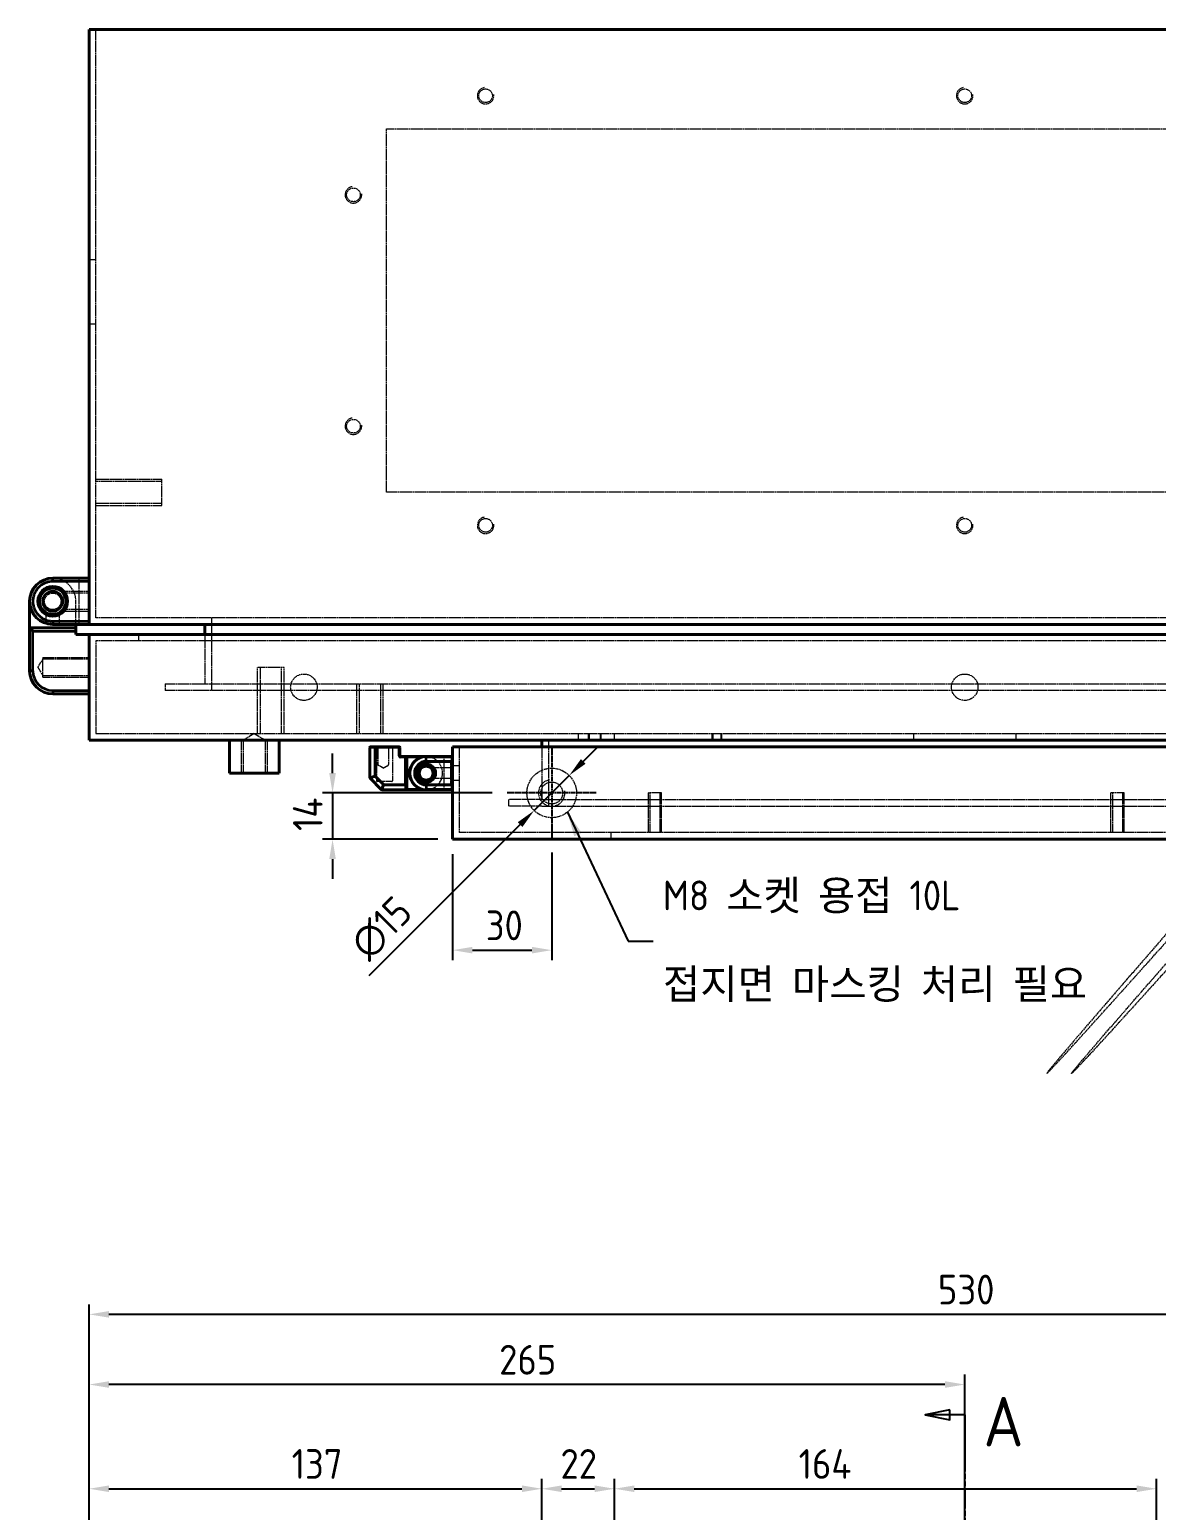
# Model space of a CAD drawing. Header units: millimetres. Extents: x 0 to 3567, y 0 to 2523.
# Drawn here: x 658.9 to 999.9, y 968.3 to 1416.4 of the extents above; entities that cross this region are included whole.
import ezdxf

# ---------------------------------------------------------------- set-up
doc = ezdxf.new("R2010")
doc.units = ezdxf.units.MM
doc.header["$LTSCALE"] = 3
for name, pattern in [('CHAIN', [0.7087, 0.4724, -0.0591, 0.1181, -0.0591]), ('DASHED', [0.2067, 0.1654, -0.0413]), ('DOUBLE_DASH_CHAIN', [1.2403, 0.6614, -0.0827, 0.1654, -0.0827, 0.1654, -0.0827])]:
    doc.linetypes.add(name, pattern=pattern)
for name, color, linetype, lineweight, true_color in [('가려진 것(ISO)', 2, 'DASHED', 18, 0xffff00), ('가시적인 것(ISO)', 3, 'Continuous', 40, 0x00ff00), ('가시적인 좁은 것(ISO)', 3, 'Continuous', 35, 0x00ff00), ('기호(ISO)', 5, 'Continuous', 25, 0x0000ff), ('중심 표식(ISO)', 1, 'Continuous', 25, 0xff0000), ('치수(ISO)', 2, 'Continuous', 25, 0xffff00)]:
    doc.layers.add(name, color=color, linetype=linetype, lineweight=lineweight, true_color=true_color)
doc.layers.add('단면선(ISO)', color=7, linetype='CHAIN', lineweight=25)
doc.styles.add('부품번호텍스트_PSTEK_POSCO', font='isocp.shx')
doc.styles.add('치수 텍스트_PSTEK_POSCO', font='isocp.shx')
doc.dimstyles.new('치수_PSTEK_POSCO', dxfattribs={"dimscale": 3, "dimtxt": 3, "dimasz": 2, "dimexe": 1, "dimexo": 1.5, "dimgap": 1, "dimtad": 1, "dimrnd": 1e-08, "dimdsep": 46, "dimtxsty": '치수 텍스트_PSTEK_POSCO', "dimcen": 0.09, "dimdle": 10, "dimclrd": 7, "dimclre": 7, "dimclrt": 2, "dimadec": 1, "dimazin": 2, "dimtfac": 1, "dimtmove": 0, "dimatfit": 3, "dimfxl": 1, "dimtolj": 1, "dimlwd": -1, "dimlwe": -1, "dimarcsym": 0})
doc.dimstyles.new('치수_PSTEK_POSCO$7', dxfattribs={"dimscale": 3, "dimtxt": 3, "dimasz": 2.5, "dimexe": 1, "dimexo": 1.5, "dimgap": 1, "dimtad": 1, "dimrnd": 1e-08, "dimdsep": 46, "dimtxsty": '치수 텍스트_PSTEK_POSCO', "dimcen": 0.09, "dimdle": 10, "dimclrd": 7, "dimclre": 7, "dimclrt": 2, "dimadec": 1, "dimazin": 2, "dimtfac": 1, "dimtmove": 0, "dimatfit": 3, "dimfxl": 1, "dimtolj": 1, "dimlwd": -1, "dimlwe": -1, "dimarcsym": 0})

# ---------------------------------------------------------------- blocks, each defined once
blk = doc.blocks.new('2dTransSection0')
at = {"layer": '단면선(ISO)', "linetype": 'Continuous'}
for p, q in [((312.48, 332.9), (309.98, 332.4)), ((312.48, 332.4), (309.98, 332.4)), ((309.98, 332.4), (312.48, 331.9)), ((312.48, 331.9), (312.48, 332.9)), ((313.98, 332.4), (312.48, 332.4)), ((313.98, 332.4), (313.98, 328.59))]:
    blk.add_line(p, q, dxfattribs=at)
at = {"layer": '단면선(ISO)', "linetype": 'DOUBLE_DASH_CHAIN'}
blk.add_line((313.98, 332.4), (313.98, 91.37), dxfattribs=at)
at = {"layer": '단면선(ISO)', "linetype": 'Continuous', "flags": 128}
blk.add_lwpolyline([(312.48, 332.9), (309.98, 332.4), (312.48, 331.9), (312.48, 332.9)], dxfattribs=at)
at = {"layer": '단면선(ISO)'}
blk.add_solid([(312.48, 332.9), (309.98, 332.4), (312.48, 331.9), (312.48, 332.9)], dxfattribs=at)
at = {"layer": '단면선(ISO)', "insert": (315.87, 329.22), "char_height": 5, "attachment_point": 7, "style": '부품번호텍스트_PSTEK_POSCO'}
blk.add_mtext('A', dxfattribs=at)
blk = doc.blocks.new('*D26')
at = {"layer": 'Defpoints', "color": 0, "transparency": 16777216}
for p in [(676.94, 1027.64), (676.94, 958.98), (1206.94, 958.98)]:
    blk.add_point(p, dxfattribs=at)
at = {"layer": '치수(ISO)', "color": 7, "transparency": 16777216}
for p, q in [((676.94, 963.48), (676.94, 1030.64)), ((1206.94, 963.48), (1206.94, 1030.64)), ((1200.94, 1027.64), (682.94, 1027.64))]:
    blk.add_line(p, q, dxfattribs=at)
for points in [[(682.94, 1028.64), (682.94, 1026.64), (676.94, 1027.64)], [(1200.94, 1028.64), (1200.94, 1026.64), (1206.94, 1027.64)]]:
    blk.add_solid(points, dxfattribs=at)
at = {"layer": '치수(ISO)', "color": 2, "transparency": 16777216, "insert": (933.83, 1035.14), "char_height": 9, "attachment_point": 4, "style": '치수 텍스트_PSTEK_POSCO'}
blk.add_mtext('\\A1;530', dxfattribs=at)
blk = doc.blocks.new('*D92')
at = {"layer": 'Defpoints', "color": 0, "transparency": 16777216}
for p in [(813.94, 974.87), (676.94, 958.98), (813.94, 814.08)]:
    blk.add_point(p, dxfattribs=at)
at = {"layer": '치수(ISO)', "color": 7, "transparency": 16777216}
for p, q in [((676.94, 963.48), (676.94, 977.87)), ((813.94, 818.58), (813.94, 977.87)), ((682.94, 974.87), (807.94, 974.87))]:
    blk.add_line(p, q, dxfattribs=at)
for points in [[(682.94, 975.87), (682.94, 973.87), (676.94, 974.87)], [(807.94, 975.87), (807.94, 973.87), (813.94, 974.87)]]:
    blk.add_solid(points, dxfattribs=at)
at = {"layer": '치수(ISO)', "color": 2, "transparency": 16777216, "insert": (738.24, 982.37), "char_height": 9, "attachment_point": 4, "style": '치수 텍스트_PSTEK_POSCO'}
blk.add_mtext('\\A1;137', dxfattribs=at)
blk = doc.blocks.new('*D93')
at = {"layer": 'Defpoints', "color": 0, "transparency": 16777216}
for p in [(835.94, 974.87), (813.94, 814.08), (835.94, 799.58)]:
    blk.add_point(p, dxfattribs=at)
at = {"layer": '치수(ISO)', "color": 7, "transparency": 16777216}
for p, q in [((813.94, 818.58), (813.94, 977.87)), ((835.94, 804.08), (835.94, 977.87)), ((819.94, 974.87), (829.94, 974.87))]:
    blk.add_line(p, q, dxfattribs=at)
for points in [[(819.94, 975.87), (819.94, 973.87), (813.94, 974.87)], [(829.94, 975.87), (829.94, 973.87), (835.94, 974.87)]]:
    blk.add_solid(points, dxfattribs=at)
at = {"layer": '치수(ISO)', "color": 2, "transparency": 16777216, "insert": (819.6, 982.37), "char_height": 9, "attachment_point": 4, "style": '치수 텍스트_PSTEK_POSCO'}
blk.add_mtext('\\A1;22', dxfattribs=at)
blk = doc.blocks.new('*D94')
at = {"layer": 'Defpoints', "color": 0, "transparency": 16777216}
for p in [(999.94, 974.87), (835.94, 799.58), (999.94, 799.58)]:
    blk.add_point(p, dxfattribs=at)
at = {"layer": '치수(ISO)', "color": 7, "transparency": 16777216}
for p, q in [((835.94, 804.08), (835.94, 977.87)), ((999.94, 804.08), (999.94, 977.87)), ((841.94, 974.87), (993.94, 974.87))]:
    blk.add_line(p, q, dxfattribs=at)
for points in [[(841.94, 975.87), (841.94, 973.87), (835.94, 974.87)], [(993.94, 975.87), (993.94, 973.87), (999.94, 974.87)]]:
    blk.add_solid(points, dxfattribs=at)
at = {"layer": '치수(ISO)', "color": 2, "transparency": 16777216, "insert": (891.67, 982.37), "char_height": 9, "attachment_point": 4, "style": '치수 텍스트_PSTEK_POSCO'}
blk.add_mtext('\\A1;164', dxfattribs=at)
blk = doc.blocks.new('*D126')
at = {"layer": 'Defpoints', "color": 0, "transparency": 16777216}
for p in [(786.94, 1171.41), (816.94, 1171.91), (816.94, 1137.85)]:
    blk.add_point(p, dxfattribs=at)
at = {"layer": '치수(ISO)', "color": 7, "transparency": 16777216}
for p, q in [((786.94, 1166.91), (786.94, 1134.85)), ((816.94, 1167.41), (816.94, 1134.85)), ((792.94, 1137.85), (810.94, 1137.85))]:
    blk.add_line(p, q, dxfattribs=at)
for points in [[(792.94, 1138.85), (792.94, 1136.85), (786.94, 1137.85)], [(810.94, 1138.85), (810.94, 1136.85), (816.94, 1137.85)]]:
    blk.add_solid(points, dxfattribs=at)
at = {"layer": '치수(ISO)', "color": 2, "transparency": 16777216, "insert": (796.98, 1145.35), "char_height": 9, "attachment_point": 4, "style": '치수 텍스트_PSTEK_POSCO'}
blk.add_mtext('\\A1;30', dxfattribs=at)
blk = doc.blocks.new('*D127')
at = {"layer": 'Defpoints', "color": 0, "transparency": 16777216}
for p in [(803.44, 1185.41), (750.62, 1171.41), (786.94, 1171.41)]:
    blk.add_point(p, dxfattribs=at)
at = {"layer": '치수(ISO)', "color": 7, "transparency": 16777216}
for p, q in [((750.62, 1191.41), (750.62, 1197.41)), ((798.94, 1185.41), (747.62, 1185.41)), ((750.62, 1185.41), (750.62, 1171.41)), ((782.44, 1171.41), (747.62, 1171.41)), ((750.62, 1165.41), (750.62, 1159.41))]:
    blk.add_line(p, q, dxfattribs=at)
for points in [[(749.62, 1191.41), (751.62, 1191.41), (750.62, 1185.41)], [(749.62, 1165.41), (751.62, 1165.41), (750.62, 1171.41)]]:
    blk.add_solid(points, dxfattribs=at)
at = {"layer": '치수(ISO)', "color": 2, "transparency": 16777216, "insert": (743.12, 1173.91), "char_height": 9, "attachment_point": 4, "rotation": 90, "style": '치수 텍스트_PSTEK_POSCO'}
blk.add_mtext('\\A1;14', dxfattribs=at)
blk = doc.blocks.new('*D128')
at = {"layer": 'Defpoints', "color": 0, "transparency": 16777216}
for p in [(822.24, 1190.72), (811.63, 1180.11)]:
    blk.add_point(p, dxfattribs=at)
at = {"layer": '치수(ISO)', "color": 7, "transparency": 16777216}
for p, q in [((826.48, 1194.96), (830.73, 1199.2)), ((822.24, 1190.72), (811.63, 1180.11)), ((807.39, 1175.87), (761.62, 1130.1))]:
    blk.add_line(p, q, dxfattribs=at)
for points in [[(825.78, 1195.67), (827.19, 1194.25), (822.24, 1190.72)], [(806.69, 1176.57), (808.1, 1175.16), (811.63, 1180.11)]]:
    blk.add_solid(points, dxfattribs=at)
at = {"layer": '치수(ISO)', "color": 2, "transparency": 16777216, "insert": (758.44, 1137.52), "char_height": 9, "attachment_point": 4, "rotation": 45, "style": '치수 텍스트_PSTEK_POSCO'}
blk.add_mtext('\\A1;∅15', dxfattribs=at)
blk = doc.blocks.new('*D130')
at = {"layer": 'Defpoints', "color": 0, "transparency": 16777216}
for p in [(676.94, 1006.41), (676.94, 958.98), (941.94, 900.48)]:
    blk.add_point(p, dxfattribs=at)
at = {"layer": '치수(ISO)', "color": 7, "transparency": 16777216}
for p, q in [((676.94, 963.48), (676.94, 1009.41)), ((941.94, 904.98), (941.94, 1009.41)), ((935.94, 1006.41), (682.94, 1006.41))]:
    blk.add_line(p, q, dxfattribs=at)
for points in [[(682.94, 1007.41), (682.94, 1005.41), (676.94, 1006.41)], [(935.94, 1007.41), (935.94, 1005.41), (941.94, 1006.41)]]:
    blk.add_solid(points, dxfattribs=at)
at = {"layer": '치수(ISO)', "color": 2, "transparency": 16777216, "insert": (801.04, 1013.91), "char_height": 9, "attachment_point": 4, "style": '치수 텍스트_PSTEK_POSCO'}
blk.add_mtext('\\A1;265', dxfattribs=at)

msp = doc.modelspace()

# ---------------------------------------------------------------- linework, layer by layer
at = {"layer": '가려진 것(ISO)'}
for p, q in [((678.9382, 1238.412), (678.9382, 1416.412)), ((766.9382, 1276.412), (766.9382, 1386.412)), ((766.9382, 1386.412), (1116.9382, 1386.412)), ((676.9382, 1346.812), (678.9382, 1346.812)), ((676.9382, 1327.412), (678.9382, 1327.412)), ((678.9382, 1280.412), (698.9382, 1280.412)), ((698.9382, 1279.668), (678.9382, 1279.668)), ((698.9382, 1272.412), (698.9382, 1280.412)), ((678.9382, 1273.156), (698.9382, 1273.156)), ((1116.9382, 1276.412), (766.9382, 1276.412)), ((678.9382, 1272.412), (698.9382, 1272.412)), ((673.9382, 1236.412), (673.9382, 1250.412)), ((676.9382, 1246.345), (669.0607, 1246.345)), ((669.0607, 1245.912), (669.0607, 1246.345)), ((676.9382, 1245.912), (669.0607, 1245.912)), ((672.9382, 1236.412), (672.9382, 1243.412)), ((663.9382, 1236.7038), (663.9382, 1239.9479)), ((667.9382, 1236.412), (667.9382, 1239.9479)), ((676.9382, 1240.912), (669.0607, 1240.912)), ((669.0607, 1240.479), (669.0607, 1240.912)), ((669.0607, 1240.479), (676.9382, 1240.479)), ((1204.9382, 1238.412), (678.9382, 1238.412)), ((713.9382, 1238.412), (713.9382, 1216.412)), ((691.9382, 1233.412), (691.9382, 1231.412)), ((711.9382, 1233.412), (711.9382, 1218.412)), ((678.9382, 1231.412), (678.9382, 1203.412)), ((1204.9382, 1231.412), (678.9382, 1231.412)), ((661.4361, 1223.412), (662.9382, 1225.912)), ((661.4361, 1223.412), (662.9382, 1220.912)), ((676.9382, 1226.345), (662.9382, 1226.345)), ((662.9382, 1220.479), (662.9382, 1226.345)), ((676.9382, 1225.912), (662.9382, 1225.912)), ((735.9382, 1223.412), (727.9382, 1223.412)), ((727.9382, 1203.412), (727.9382, 1223.412)), ((728.6822, 1223.412), (728.6822, 1203.412)), ((735.1942, 1203.412), (735.1942, 1223.412)), ((735.9382, 1203.412), (735.9382, 1223.412)), ((676.9382, 1220.912), (662.9382, 1220.912)), ((662.9382, 1220.479), (676.9382, 1220.479)), ((699.9382, 1218.412), (709.9382, 1218.412)), ((699.9382, 1218.412), (699.9382, 1216.412)), ((709.9382, 1216.412), (699.9382, 1216.412)), ((709.9382, 1218.412), (1173.9382, 1218.412)), ((1173.9382, 1216.412), (709.9382, 1216.412)), ((757.9382, 1203.412), (757.9382, 1218.412)), ((758.6822, 1218.412), (758.6822, 1203.412)), ((765.1942, 1203.412), (765.1942, 1218.412)), ((765.9382, 1203.412), (765.9382, 1218.412)), ((678.9382, 1203.412), (1204.9382, 1203.412)), ((722.9382, 1201.412), (722.9382, 1191.412)), ((726.9382, 1203.4089), (723.6147, 1201.412)), ((723.6147, 1201.412), (723.6147, 1191.412)), ((726.9382, 1203.4089), (730.2617, 1201.412)), ((730.2617, 1201.412), (730.2617, 1191.412)), ((730.9382, 1191.412), (730.9382, 1201.412)), ((815.9382, 1201.412), (815.9382, 1181.412)), ((824.9382, 1203.412), (824.9382, 1201.412)), ((827.9382, 1203.412), (827.9382, 1201.412)), ((828.3172, 1203.412), (828.3172, 1201.412)), ((831.5592, 1203.412), (831.5592, 1201.412)), ((831.9382, 1201.412), (831.9382, 1203.412)), ((835.9382, 1201.412), (835.9382, 1203.412)), ((865.4382, 1203.412), (865.4382, 1201.412)), ((865.7087, 1203.412), (865.7087, 1201.412)), ((868.1677, 1203.412), (868.1677, 1201.412)), ((868.4382, 1201.412), (868.4382, 1203.412)), ((926.4382, 1203.412), (926.4382, 1201.412)), ((957.4382, 1203.412), (957.4382, 1201.412)), ((763.9382, 1199.212), (763.9382, 1189.112)), ((764.2882, 1199.212), (764.2882, 1194.0251)), ((767.5882, 1199.212), (767.5882, 1194.0251)), ((768.7382, 1199.212), (768.7382, 1189.112)), ((788.9382, 1199.412), (788.9382, 1173.412)), ((813.9382, 1199.412), (813.9382, 1183.412)), ((765.9382, 1192.9205), (764.3852, 1193.8537)), ((765.9382, 1192.9205), (767.4912, 1193.8537)), ((786.7382, 1193.062), (781.1062, 1193.062)), ((784.4382, 1186.612), (784.4382, 1196.212)), ((786.4382, 1188.112), (786.4382, 1194.712)), ((786.4382, 1193.712), (786.6382, 1193.712)), ((786.4382, 1193.6801), (786.6382, 1193.6801)), ((786.4382, 1193.5843), (786.6382, 1193.5843)), ((786.4382, 1193.5524), (786.6382, 1193.5524)), ((786.4382, 1193.5205), (786.6382, 1193.5205)), ((786.4382, 1193.4886), (786.6382, 1193.4886)), ((786.4382, 1193.4567), (786.6382, 1193.4567)), ((786.4382, 1193.4247), (786.6382, 1193.4247)), ((786.4382, 1193.3609), (786.6382, 1193.3609)), ((786.4382, 1193.329), (786.6382, 1193.329)), ((786.4382, 1193.2971), (786.6382, 1193.2971)), ((786.4382, 1193.2652), (786.6382, 1193.2652)), ((786.4382, 1193.2332), (786.6382, 1193.2332)), ((786.4382, 1193.2013), (786.6382, 1193.2013)), ((786.4382, 1193.1694), (786.6382, 1193.1694)), ((786.4382, 1193.1375), (786.6382, 1193.1375)), ((786.4382, 1193.1056), (786.6382, 1193.1056)), ((786.4382, 1193.0737), (786.6382, 1193.0737)), ((786.4382, 1193.0418), (786.6382, 1193.0418)), ((786.4382, 1193.0098), (786.6382, 1193.0098)), ((786.4382, 1192.9779), (786.6382, 1192.9779)), ((786.4382, 1192.946), (786.6382, 1192.946)), ((786.4382, 1192.9141), (786.6382, 1192.9141)), ((786.4382, 1192.8822), (786.6382, 1192.8822)), ((786.4382, 1192.8503), (786.6382, 1192.8503)), ((786.4382, 1192.8184), (786.6382, 1192.8184)), ((786.4382, 1192.7864), (786.6382, 1192.7864)), ((786.4382, 1192.7545), (786.6382, 1192.7545)), ((786.4382, 1192.6907), (786.6382, 1192.6907)), ((786.4382, 1192.6588), (786.6382, 1192.6588)), ((786.4382, 1192.6269), (786.6382, 1192.6269)), ((786.4382, 1192.5949), (786.6382, 1192.5949)), ((786.4382, 1192.563), (786.6382, 1192.563)), ((786.4382, 1192.4992), (786.6382, 1192.4992)), ((786.4382, 1192.4673), (786.6382, 1192.4673)), ((786.4382, 1192.4354), (786.6382, 1192.4354)), ((786.4382, 1192.4035), (786.6382, 1192.4035)), ((786.4382, 1192.3715), (786.6382, 1192.3715)), ((786.4382, 1192.3396), (786.6382, 1192.3396)), ((786.4382, 1192.2439), (786.6382, 1192.2439)), ((786.4382, 1192.212), (786.6382, 1192.212)), ((786.7382, 1194.912), (786.6382, 1194.912)), ((788.9382, 1193.662), (786.9382, 1193.662)), ((768.5382, 1188.912), (764.1382, 1188.912)), ((786.7382, 1189.762), (781.1062, 1189.762)), ((786.4382, 1191.412), (786.6382, 1191.412)), ((786.4382, 1191.3801), (786.6382, 1191.3801)), ((786.4382, 1191.3162), (786.6382, 1191.3162)), ((786.4382, 1191.2843), (786.6382, 1191.2843)), ((786.4382, 1191.2205), (786.6382, 1191.2205)), ((786.4382, 1191.1886), (786.6382, 1191.1886)), ((786.4382, 1191.1567), (786.6382, 1191.1567)), ((786.4382, 1191.1247), (786.6382, 1191.1247)), ((786.4382, 1191.0609), (786.6382, 1191.0609)), ((786.4382, 1191.029), (786.6382, 1191.029)), ((786.4382, 1190.9332), (786.6382, 1190.9332)), ((786.4382, 1190.9013), (786.6382, 1190.9013)), ((786.4382, 1190.8375), (786.6382, 1190.8375)), ((786.4382, 1190.8056), (786.6382, 1190.8056)), ((786.4382, 1190.7737), (786.6382, 1190.7737)), ((786.4382, 1190.7418), (786.6382, 1190.7418)), ((786.4382, 1190.6779), (786.6382, 1190.6779)), ((786.4382, 1190.646), (786.6382, 1190.646)), ((786.4382, 1190.6141), (786.6382, 1190.6141)), ((786.4382, 1190.5822), (786.6382, 1190.5822)), ((786.4382, 1190.5503), (786.6382, 1190.5503)), ((786.4382, 1190.5184), (786.6382, 1190.5184)), ((786.4382, 1190.4864), (786.6382, 1190.4864)), ((786.4382, 1190.4545), (786.6382, 1190.4545)), ((786.4382, 1190.4226), (786.6382, 1190.4226)), ((786.4382, 1190.3907), (786.6382, 1190.3907)), ((786.4382, 1190.3588), (786.6382, 1190.3588)), ((786.4382, 1190.2949), (786.6382, 1190.2949)), ((786.4382, 1190.263), (786.6382, 1190.263)), ((786.4382, 1190.1992), (786.6382, 1190.1992)), ((786.4382, 1190.1673), (786.6382, 1190.1673)), ((786.4382, 1190.1354), (786.6382, 1190.1354)), ((786.4382, 1190.1035), (786.6382, 1190.1035)), ((786.4382, 1190.0396), (786.6382, 1190.0396)), ((786.4382, 1190.0077), (786.6382, 1190.0077)), ((786.4382, 1189.9439), (786.6382, 1189.9439)), ((786.4382, 1189.912), (786.6382, 1189.912)), ((786.7382, 1187.912), (786.6382, 1187.912)), ((788.9382, 1189.162), (786.9382, 1189.162)), ((813.9382, 1183.412), (803.9382, 1183.412)), ((803.9382, 1181.412), (803.9382, 1183.412)), ((813.9382, 1183.412), (1069.9382, 1183.412)), ((850.1882, 1185.412), (846.1882, 1185.412)), ((846.1882, 1173.412), (846.1882, 1185.412)), ((846.6062, 1185.412), (846.6062, 1173.412)), ((849.7702, 1173.412), (849.7702, 1185.412)), ((850.1882, 1173.412), (850.1882, 1185.412)), ((990.1882, 1185.412), (986.1882, 1185.412)), ((986.1882, 1173.412), (986.1882, 1185.412)), ((986.6062, 1185.412), (986.6062, 1173.412)), ((989.7702, 1173.412), (989.7702, 1185.412)), ((990.1882, 1173.412), (990.1882, 1185.412)), ((813.9382, 1181.412), (803.9382, 1181.412)), ((813.9382, 1181.412), (1069.9382, 1181.412)), ((1094.9382, 1173.412), (788.9382, 1173.412)), ((834.9382, 1171.412), (834.9382, 1173.412))]:
    msp.add_line(p, q, dxfattribs=at)
for centre, radius in [((796.9382, 1396.412), 2.067), ((941.9382, 1396.412), 2.067), ((756.9382, 1366.412), 2.067), ((756.9382, 1296.412), 2.067), ((796.9382, 1266.412), 2.067), ((941.9382, 1266.412), 2.067), ((665.9382, 1243.412), 2.5), ((741.9382, 1217.412), 4), ((941.9382, 1217.412), 4), ((816.9382, 1185.412), 7.5), ((816.9382, 1185.412), 3.3235)]:
    msp.add_circle(centre, radius, dxfattribs=at)
for centre, radius, start, end in [((796.9382, 1396.412), 2.5, 100, 10), ((941.9382, 1396.412), 2.5, 100, 10), ((756.9382, 1366.412), 2.5, 100, 10), ((756.9382, 1296.412), 2.5, 100, 10), ((796.9382, 1266.412), 2.5, 100, 10), ((941.9382, 1266.412), 2.5, 100, 10), ((665.9382, 1243.412), 7, 0, 90), ((763.7382, 1199.212), 0.2, 0, 90), ((764.0882, 1199.212), 0.2, 0, 90), ((767.7882, 1199.212), 0.2, 90, 180), ((768.9382, 1199.212), 0.2, 90, 180), ((778.9382, 1191.412), 5, 270, 90), ((784.6382, 1196.212), 0.2, 90, 180), ((764.4882, 1194.0251), 0.2, 180, 239), ((767.3882, 1194.0251), 0.2, 301, 0), ((781.1062, 1193.262), 0.2, 234.881678, 248.088431), ((786.6382, 1194.712), 0.2, 90, 180), ((786.7382, 1195.112), 0.2, 270, 0), ((786.7382, 1193.262), 0.2, 270, 0), ((764.1382, 1189.112), 0.2, 180, 270), ((768.5382, 1189.112), 0.2, 270, 0), ((781.1062, 1189.562), 0.2, 111.829152, 125.116419), ((786.6382, 1188.112), 0.2, 180, 270), ((786.7382, 1189.562), 0.2, 0, 90), ((786.7382, 1187.712), 0.2, 0, 90), ((816.9382, 1185.412), 4, 100, 10), ((784.6382, 1186.612), 0.2, 180, 270)]:
    msp.add_arc(centre, radius, start, end, dxfattribs=at)
for points, knots in [([(780.9541, 1193.1321), (780.9541, 1193.1321), (780.9541, 1193.1321), (780.9541, 1193.1321), (780.9541, 1193.1321), (780.9541, 1193.132), (780.9541, 1193.132), (780.9543, 1193.1318), (780.9544, 1193.1317), (780.9546, 1193.1315), (780.9546, 1193.1314), (780.9548, 1193.1312), (780.9549, 1193.1311), (780.9552, 1193.1308), (780.9553, 1193.1306), (780.9561, 1193.1298), (780.9568, 1193.129), (780.9587, 1193.1268), (780.96, 1193.1254), (780.9654, 1193.1197), (780.9696, 1193.1157), (780.9795, 1193.107), (780.9852, 1193.1025), (780.9911, 1193.0984)], [0, 0, 0, 0, 0.00021566247, 0.00021566247, 0.00072965691, 0.00072965691, 0.00127710381, 0.00127710381, 0.00148308405, 0.00148308405, 0.00155649484, 0.00155649484, 0.00163054494, 0.00163054494, 0.00170428816, 0.00170428816, 0.0020020959, 0.0020020959, 0.00258634292, 0.00258634292, 0.00433924862, 0.00433924862, 0.00651246695, 0.00651246695, 0.00651246695, 0.00651246695]), ([(781.0315, 1193.0764), (781.0517, 1193.0683), (781.0735, 1193.0635), (781.0988, 1193.0621), (781.1025, 1193.062), (781.1062, 1193.062)], [0, 0, 0, 0, 0.00652396491, 0.00652396491, 0.00761894803, 0.00761894803, 0.00761894803, 0.00761894803]), ([(781.3123, 1192.5892), (781.2973, 1192.6196), (781.2821, 1192.6487), (781.2545, 1192.6995), (781.2421, 1192.7216), (781.2297, 1192.7429)], [0.0424854733, 0.0424854733, 0.0424854733, 0.0424854733, 0.0561378387, 0.0561378387, 0.0673032029, 0.0673032029, 0.0673032029, 0.0673032029]), ([(780.9911, 1189.7256), (780.9824, 1189.7194), (780.9741, 1189.7126), (780.9646, 1189.7032), (780.9627, 1189.7013), (780.9595, 1189.698), (780.9582, 1189.6965), (780.9564, 1189.6945), (780.9559, 1189.694), (780.9554, 1189.6934), (780.9552, 1189.6932), (780.9549, 1189.6928), (780.9548, 1189.6927), (780.9545, 1189.6924), (780.9544, 1189.6923), (780.9542, 1189.692), (780.9542, 1189.692), (780.9541, 1189.6919), (780.9541, 1189.6919), (780.9541, 1189.6919), (780.9541, 1189.6919), (780.9541, 1189.6919)], [0, 0, 0, 0, 0.00320525489, 0.00320525489, 0.00400055343, 0.00400055343, 0.00459719031, 0.00459719031, 0.00479877275, 0.00479877275, 0.00487929876, 0.00487929876, 0.00496065614, 0.00496065614, 0.00512476984, 0.00512476984, 0.00544554449, 0.00544554449, 0.00619329221, 0.00619329221, 0.00629769305, 0.00629769305, 0.00629769305, 0.00629769305]), ([(781.0295, 1189.7844), (781.0736, 1189.8411), (781.1336, 1189.923), (781.2632, 1190.134), (781.3348, 1190.2688), (781.444, 1190.5406), (781.4865, 1190.6709), (781.5189, 1190.8099)], [0, 0, 0, 0, 0.057570662, 0.057570662, 0.11887636, 0.11887636, 0.16485162, 0.16485162, 0.16485162, 0.16485162]), ([(781.1062, 1189.762), (781.0847, 1189.762), (781.0631, 1189.7584), (781.0391, 1189.7504), (781.0354, 1189.7491), (781.0318, 1189.7476)], [0, 0, 0, 0, 0.0064209849, 0.0064209849, 0.00759152299, 0.00759152299, 0.00759152299, 0.00759152299]), ([(781.573, 1191.129), (781.5809, 1191.2026), (781.5858, 1191.2776), (781.5905, 1191.486), (781.5831, 1191.6214), (781.5665, 1191.7508)], [0, 0, 0, 0, 0.0225464979, 0.0225464979, 0.0625639187, 0.0625639187, 0.0625639187, 0.0625639187])]:
    msp.add_open_spline(points, degree=3, knots=knots, dxfattribs=at)
for points in [[(781.0303, 1193.0769), (781.0307, 1193.0767), (781.0311, 1193.0766), (781.0315, 1193.0764)], [(781.4444, 1192.2731), (781.4316, 1192.3102), (781.4183, 1192.3464), (781.4045, 1192.3815)], [(781.0318, 1189.7476), (781.0314, 1189.7475), (781.0309, 1189.7473), (781.0305, 1189.7471)], [(781.2454, 1190.1084), (781.2643, 1190.1419), (781.2834, 1190.1774), (781.3023, 1190.2147)], [(781.5872, 1191.4832), (781.5847, 1191.579), (781.5768, 1191.6747), (781.5643, 1191.7674)]]:
    msp.add_open_spline(points, degree=3, dxfattribs=at)
for points, weights in [([(1031.4382, 1175.4928), (912.2498, 1038.7337), (1031.4382, 1172.2428)], [2.18606992019, 2.18606992019, 1.55453860991]), ([(1039.4382, 1172.2428), (919.3253, 1038.7337), (1039.4382, 1175.4928)], [1.55453860991, 2.18606992019, 2.18606992019])]:
    msp.add_rational_spline(points, weights, degree=2, dxfattribs=at)
at = {"layer": '가시적인 것(ISO)'}
for p, q in [((676.9382, 1416.412), (676.9382, 1236.412)), ((1206.9382, 1416.412), (676.9382, 1416.412)), ((665.9382, 1250.412), (676.9382, 1250.412)), ((658.9382, 1235.412), (658.9382, 1243.412)), ((658.9382, 1235.412), (659.9382, 1234.412)), ((672.9382, 1235.412), (658.9382, 1235.412)), ((658.9382, 1222.412), (658.9382, 1235.412)), ((676.9382, 1236.412), (665.9382, 1236.412)), ((672.9382, 1235.412), (672.9382, 1236.412)), ((672.9382, 1235.412), (672.9382, 1234.412)), ((672.9382, 1233.412), (672.9382, 1234.412)), ((676.9382, 1233.412), (672.9382, 1233.412)), ((1206.9382, 1236.412), (676.9382, 1236.412)), ((1206.9382, 1233.412), (676.9382, 1233.412)), ((676.9382, 1233.412), (676.9382, 1201.412)), ((711.9382, 1236.412), (711.9382, 1233.412)), ((676.9382, 1215.412), (665.9382, 1215.412)), ((676.9382, 1201.412), (1206.9382, 1201.412)), ((719.4382, 1201.412), (719.4382, 1191.412)), ((734.4382, 1201.412), (734.4382, 1191.412)), ((813.9382, 1201.412), (813.9382, 1199.412)), ((761.9382, 1189.9948), (761.9382, 1199.212)), ((763.521, 1199.412), (762.1382, 1199.412)), ((770.7382, 1199.412), (763.521, 1199.412)), ((770.9382, 1196.612), (770.9382, 1199.212)), ((772.7382, 1196.412), (771.1382, 1196.412)), ((773.1382, 1196.412), (772.7382, 1196.412)), ((778.9382, 1196.412), (773.1382, 1196.412)), ((778.9382, 1196.412), (786.7382, 1196.412)), ((786.9382, 1199.412), (786.9382, 1171.412)), ((1096.9382, 1199.412), (786.9382, 1199.412)), ((772.9382, 1187.9948), (772.9382, 1196.212)), ((719.4382, 1191.412), (734.4382, 1191.412)), ((765.3796, 1186.4705), (761.9968, 1189.8534)), ((772.9382, 1187.9948), (772.9382, 1186.612)), ((765.521, 1186.412), (772.7382, 1186.412)), ((772.7382, 1186.412), (773.1382, 1186.412)), ((773.1382, 1186.412), (778.9382, 1186.412)), ((786.7382, 1186.412), (778.9382, 1186.412)), ((1096.9382, 1171.412), (786.9382, 1171.412))]:
    msp.add_line(p, q, dxfattribs=at)
for centre, radius in [((665.9382, 1243.412), 4.5), ((665.9382, 1243.412), 4), ((665.9382, 1243.412), 3), ((778.9382, 1191.412), 2.65), ((778.9382, 1191.412), 2.6), ((778.9382, 1191.412), 2.1)]:
    msp.add_circle(centre, radius, dxfattribs=at)
for centre, radius, start, end in [((665.9382, 1243.412), 7, 90, 270), ((665.9382, 1222.412), 7, 180, 270), ((762.1382, 1199.212), 0.2, 90, 180), ((770.7382, 1199.212), 0.2, 0, 90), ((771.1382, 1196.612), 0.2, 180, 270), ((772.7382, 1196.212), 0.2, 0, 90), ((778.9382, 1191.412), 5, 90, 270), ((786.7382, 1196.212), 0.2, 0, 90), ((762.1382, 1189.9948), 0.2, 180, 225), ((765.521, 1186.612), 0.2, 225, 270), ((772.7382, 1186.612), 0.2, 270, 0), ((786.7382, 1186.612), 0.2, 270, 0)]:
    msp.add_arc(centre, radius, start, end, dxfattribs=at)
for points in [[(781.0023, 1193.0739), (780.9762, 1193.1063), (780.9598, 1193.1253), (780.9552, 1193.1308)], [(781.106, 1192.9362), (781.0434, 1193.0252), (780.9917, 1193.0873), (780.9684, 1193.1151)], [(781.4045, 1192.3815), (781.3753, 1192.4556), (781.3441, 1192.525), (781.3123, 1192.5892)], [(781.3023, 1190.2147), (781.355, 1190.3189), (781.4064, 1190.4377), (781.4502, 1190.5681)]]:
    msp.add_open_spline(points, degree=3, dxfattribs=at)
for points, knots in [([(781.2297, 1192.7429), (781.1752, 1192.8367), (781.1216, 1192.9156), (781.0275, 1193.0443), (780.9881, 1193.0917), (780.9684, 1193.1151)], [0.067303203, 0.067303203, 0.067303203, 0.067303203, 0.116374695, 0.116374695, 0.170093143, 0.170093143, 0.170093143, 0.170093143]), ([(781.4494, 1192.2583), (781.398, 1192.411), (781.3361, 1192.5477), (781.2381, 1192.7306), (781.2017, 1192.7915), (781.167, 1192.8454)], [0, 0, 0, 0, 0.0557694048, 0.0557694048, 0.0882592315, 0.0882592315, 0.0882592315, 0.0882592315]), ([(780.9541, 1189.6919), (780.9541, 1189.6919), (780.9542, 1189.692), (780.9546, 1189.6925), (780.9553, 1189.6933), (780.9573, 1189.6957), (780.9586, 1189.6971), (780.9601, 1189.699)], [0.006297693, 0.006297693, 0.006297693, 0.006297693, 0.0084358314, 0.0084358314, 0.0151647689, 0.0151647689, 0.0217175934, 0.0217175934, 0.0217175934, 0.0217175934]), ([(780.9685, 1189.7089), (780.9879, 1189.732), (781.0266, 1189.7787), (781.0851, 1189.8583), (781.0955, 1189.8728), (781.1063, 1189.8882)], [0, 0, 0, 0, 0.053116422, 0.053116422, 0.0640981949, 0.0640981949, 0.0640981949, 0.0640981949]), ([(781.1597, 1189.9672), (781.2293, 1190.0742), (781.3071, 1190.2113), (781.3937, 1190.4144), (781.411, 1190.458), (781.4275, 1190.5032)], [0, 0, 0, 0, 0.0657085329, 0.0657085329, 0.0827712915, 0.0827712915, 0.0827712915, 0.0827712915]), ([(781.5647, 1191.0596), (781.5746, 1191.1335), (781.5815, 1191.2092), (781.5915, 1191.417), (781.5877, 1191.5519), (781.5744, 1191.6817)], [0, 0, 0, 0, 0.0229135359, 0.0229135359, 0.0626124724, 0.0626124724, 0.0626124724, 0.0626124724])]:
    msp.add_open_spline(points, degree=3, knots=knots, dxfattribs=at)
at = {"layer": '가시적인 좁은 것(ISO)'}
for p, q in [((665.9382, 1249.412), (665.9382, 1250.412)), ((676.9382, 1249.412), (665.9382, 1249.412)), ((665.9382, 1237.412), (665.9382, 1236.412)), ((665.9382, 1237.412), (676.9382, 1237.412)), ((659.9382, 1234.412), (672.9382, 1234.412)), ((659.9382, 1222.412), (659.9382, 1234.412)), ((659.9382, 1222.412), (658.9382, 1222.412)), ((665.9382, 1216.412), (665.9382, 1215.412)), ((665.9382, 1216.412), (676.9382, 1216.412)), ((761.9382, 1199.212), (761.9968, 1199.212)), ((763.3796, 1199.212), (761.9968, 1199.212)), ((761.9968, 1189.9948), (761.9968, 1199.212)), ((763.3796, 1199.212), (763.3796, 1190.5676)), ((763.521, 1199.212), (763.3796, 1199.212)), ((763.521, 1199.412), (763.521, 1199.212)), ((770.7382, 1199.212), (763.521, 1199.212)), ((763.521, 1199.212), (763.521, 1190.5676)), ((770.7382, 1199.212), (770.7382, 1199.412)), ((770.7382, 1196.612), (770.7382, 1199.212)), ((770.9382, 1199.212), (770.7382, 1199.212)), ((770.9382, 1196.612), (770.7382, 1196.612)), ((771.1382, 1196.412), (771.1382, 1196.212)), ((772.7382, 1196.212), (772.7382, 1196.412)), ((773.1382, 1196.412), (773.1382, 1196.212)), ((778.9382, 1196.3534), (778.9382, 1196.412)), ((786.7382, 1196.3534), (786.7382, 1196.412)), ((772.7382, 1196.212), (771.1382, 1196.212)), ((772.7382, 1187.9948), (772.7382, 1196.212)), ((772.9382, 1196.212), (772.7382, 1196.212)), ((772.9382, 1196.212), (773.1382, 1196.212)), ((773.1382, 1196.212), (773.1382, 1186.612)), ((777.5382, 1196.212), (773.1382, 1196.212)), ((778.9382, 1196.3534), (786.7382, 1196.3534)), ((778.9382, 1194.9705), (778.9382, 1196.3534)), ((786.7382, 1194.9705), (778.9382, 1194.9705)), ((778.9382, 1194.9705), (778.9382, 1194.8291)), ((786.7382, 1194.8291), (778.9382, 1194.8291)), ((786.7382, 1196.3534), (786.7382, 1194.9705)), ((786.7382, 1194.8291), (786.7382, 1194.9705)), ((786.7382, 1187.9948), (786.7382, 1194.8291)), ((786.9382, 1194.8291), (786.7382, 1194.8291)), ((761.9968, 1189.9948), (761.9382, 1189.9948)), ((761.9968, 1189.9948), (763.3796, 1190.5676)), ((761.9968, 1189.8534), (762.0382, 1189.8948)), ((762.0382, 1189.8948), (763.421, 1190.4676)), ((765.421, 1186.512), (762.0382, 1189.8948)), ((763.3796, 1190.5676), (763.521, 1190.5676)), ((763.421, 1190.4676), (763.521, 1190.5676)), ((763.421, 1190.4676), (765.9938, 1187.8948)), ((763.521, 1190.5676), (766.0938, 1187.9948)), ((765.421, 1186.512), (765.9938, 1187.8948)), ((765.521, 1186.4705), (766.0938, 1187.8534)), ((765.9938, 1187.8948), (766.0938, 1187.9948)), ((766.0938, 1187.9948), (772.7382, 1187.9948)), ((766.0938, 1187.9948), (766.0938, 1187.8534)), ((766.0938, 1187.8534), (772.7382, 1187.8534)), ((772.7382, 1187.9948), (772.9382, 1187.9948)), ((772.7382, 1187.8534), (772.7382, 1187.9948)), ((772.7382, 1187.8534), (772.7382, 1186.4705)), ((778.9382, 1187.9948), (786.7382, 1187.9948)), ((778.9382, 1187.8534), (778.9382, 1187.9948)), ((778.9382, 1187.8534), (786.7382, 1187.8534)), ((778.9382, 1187.8534), (778.9382, 1186.4705)), ((786.7382, 1187.9948), (786.9382, 1187.9948)), ((786.7382, 1187.8534), (786.7382, 1187.9948)), ((786.7382, 1187.8534), (786.7382, 1186.4705)), ((765.421, 1186.512), (765.3796, 1186.4705)), ((765.521, 1186.4705), (772.7382, 1186.4705)), ((765.521, 1186.412), (765.521, 1186.4705)), ((772.7382, 1186.412), (772.7382, 1186.4705)), ((773.1382, 1186.612), (772.9382, 1186.612)), ((773.1382, 1186.612), (773.1382, 1186.412)), ((773.1382, 1186.612), (777.5382, 1186.612)), ((786.7382, 1186.4705), (778.9382, 1186.4705)), ((778.9382, 1186.4705), (778.9382, 1186.412)), ((786.7382, 1186.412), (786.7382, 1186.4705))]:
    msp.add_line(p, q, dxfattribs=at)
msp.add_circle((778.9382, 1191.412), 2.85, dxfattribs=at)
for centre, radius, start in [((665.9382, 1222.412), 6, 180), ((771.1382, 1196.612), 0.4, 180), ((778.9382, 1191.412), 4.9414, 90), ((778.9382, 1191.412), 3.5586, 90), ((778.9382, 1191.412), 3.4172, 90)]:
    msp.add_arc(centre, radius, start, 270, dxfattribs=at)
for centre, major_axis, ratio, start_param, end_param in [((762.1382, 1199.212), (0, 0.2), 0.70710678, 0, 1.57079633), ((763.521, 1199.212), (0, 0.2), 0.70710678, 0, 1.57079633), ((786.7382, 1196.212), (0.2, 0), 0.70710678, 0, 1.57079633), ((786.7382, 1194.8291), (0.2, 0), 0.70710678, 0, 1.57079633), ((762.1382, 1189.9948), (0.0765, -0.1848), 0.67859834, 4.43837478, 4.98640318), ((763.521, 1190.5676), (0.0765, -0.1848), 0.67859834, 4.43837478, 4.98640319), ((766.0938, 1187.9948), (0.1848, -0.0765), 0.67859834, 4.43837478, 4.98640318), ((772.7382, 1187.9948), (0.2, 0), 0.70710678, 4.71238898, 6.28318531), ((786.7382, 1187.9948), (0.2, 0), 0.70710678, 4.71238898, 6.28318531), ((765.521, 1186.612), (0.1848, -0.0765), 0.67859834, 4.43837478, 4.98640318), ((772.7382, 1186.612), (0.2, 0), 0.70710678, 4.71238898, 6.28318531), ((786.7382, 1186.612), (0.2, 0), 0.70710678, 4.71238898, 6.28318531)]:
    msp.add_ellipse(centre, major_axis=major_axis, ratio=ratio, start_param=start_param, end_param=end_param, dxfattribs=at)
for points, knots in [([(665.9382, 1249.412), (665.594, 1249.412), (665.2526, 1249.3826), (664.9141, 1249.3239), (664.8915, 1249.32), (664.8703, 1249.3162), (664.8464, 1249.3118), (664.5119, 1249.2499), (664.185, 1249.1602), (663.8659, 1249.0428), (663.8203, 1249.026), (663.7767, 1249.0093), (663.7296, 1248.9907), (663.4471, 1248.8789), (663.1749, 1248.7465), (662.9132, 1248.5937), (662.826, 1248.5427), (662.7415, 1248.4906), (662.6549, 1248.4339), (662.3085, 1248.2075), (661.9882, 1247.9473), (661.6955, 1247.6546), (661.4395, 1247.3986), (661.2086, 1247.1217), (661.0029, 1246.8241), (660.9735, 1246.7815), (660.9439, 1246.7376), (660.9162, 1246.6952), (660.7222, 1246.3985), (660.5559, 1246.0872), (660.4172, 1245.7612), (660.3974, 1245.7146), (660.3774, 1245.6657), (660.3595, 1245.6205), (660.2253, 1245.2816), (660.1228, 1244.9333), (660.0521, 1244.5754), (660.0474, 1244.5516), (660.0425, 1244.5263), (660.0384, 1244.5037), (659.9716, 1244.1432), (659.9382, 1243.7786), (659.9382, 1243.412)], [0, 0, 0, 0, 0.05859375, 0.05859375, 0.05859375, 0.0625, 0.0625, 0.0625, 0.1171875, 0.1171875, 0.1171875, 0.125, 0.125, 0.125, 0.171875, 0.171875, 0.171875, 0.1875, 0.1875, 0.1875, 0.25, 0.25, 0.25, 0.3046875, 0.3046875, 0.3046875, 0.3125, 0.3125, 0.3125, 0.3671875, 0.3671875, 0.3671875, 0.375, 0.375, 0.375, 0.43359375, 0.43359375, 0.43359375, 0.4375, 0.4375, 0.4375, 0.5, 0.5, 0.5, 0.5]), ([(659.9382, 1243.412), (659.9382, 1243.0682), (659.9675, 1242.7269), (660.0262, 1242.388), (660.0301, 1242.3654), (660.0339, 1242.3441), (660.0384, 1242.3202), (660.1002, 1241.9856), (660.1899, 1241.6588), (660.3074, 1241.3397), (660.3242, 1241.2941), (660.3408, 1241.2505), (660.3595, 1241.2034), (660.4713, 1240.9209), (660.6037, 1240.6487), (660.7565, 1240.387), (660.8075, 1240.2997), (660.8596, 1240.2153), (660.9162, 1240.1287), (661.1427, 1239.7823), (661.4029, 1239.462), (661.6955, 1239.1693), (661.9516, 1238.9132), (662.2284, 1238.6823), (662.5261, 1238.4766), (662.5686, 1238.4472), (662.6126, 1238.4177), (662.6549, 1238.39), (662.9517, 1238.196), (663.263, 1238.0296), (663.589, 1237.891), (663.6356, 1237.8712), (663.6844, 1237.8511), (663.7296, 1237.8332), (664.0686, 1237.699), (664.4169, 1237.5966), (664.7747, 1237.5259), (664.7986, 1237.5211), (664.8239, 1237.5163), (664.8464, 1237.5121), (665.2068, 1237.4454), (665.5707, 1237.412), (665.9382, 1237.412)], [0.5, 0.5, 0.5, 0.5, 0.55859375, 0.55859375, 0.55859375, 0.5625, 0.5625, 0.5625, 0.6171875, 0.6171875, 0.6171875, 0.625, 0.625, 0.625, 0.671875, 0.671875, 0.671875, 0.6875, 0.6875, 0.6875, 0.75, 0.75, 0.75, 0.8046875, 0.8046875, 0.8046875, 0.8125, 0.8125, 0.8125, 0.8671875, 0.8671875, 0.8671875, 0.875, 0.875, 0.875, 0.93359375, 0.93359375, 0.93359375, 0.9375, 0.9375, 0.9375, 1, 1, 1, 1])]:
    msp.add_open_spline(points, degree=3, knots=knots, dxfattribs=at)
at = {"layer": '중심 표식(ISO)', "linetype": 'CHAIN'}
for p, q in [((816.9382, 1198.912), (816.9382, 1171.912)), ((830.4382, 1185.412), (803.4382, 1185.412))]:
    msp.add_line(p, q, dxfattribs=at)

# ---------------------------------------------------------------- block references
at = {"layer": '단면선(ISO)', "xscale": 3, "yscale": 3, "zscale": 3}
msp.add_blockref('2dTransSection0', (0, 0), dxfattribs=at)

# ---------------------------------------------------------------- texts
at = {"layer": '기호(ISO)', "color": 2, "true_color": 0xffff00, "insert": (850.6058, 1140.5276), "char_height": 9, "width": 154.920158, "attachment_point": 4, "line_spacing_factor": 1.78626, "style": '치수 텍스트_PSTEK_POSCO'}
msp.add_mtext('{\\fISOCP|b0|i0;\\H9.0000;M8 소켓 용접 10L\\P접지면 마스킹 처리 필요 }', dxfattribs=at)

# ---------------------------------------------------------------- dimensions: what is measured, and where the dimension line sits
at = {"layer": '치수(ISO)', "color": 7}
for base, p1, p2, angle, override, picture, middle in [((750.6207, 1171.412), (803.4382, 1185.412), (786.9382, 1171.412), 90, {"dimdec": 2, "dimtp": 0, "dimtm": 0, "dimtdec": 2, "dimtofl": 1, "dimatfit": 1}, '*D127', (750.6207, 1178.412)), ((816.9382, 1137.8534), (786.9382, 1171.412), (816.9382, 1171.912), 180, {"dimdec": 2, "dimtp": 0, "dimtm": 0, "dimtdec": 2, "dimtofl": 0, "dimatfit": 1}, '*D126', (801.9382, 1137.8534)), ((676.9382, 1027.6371), (1206.9382, 958.9776), (676.9382, 958.9776), 180, {"dimdec": 2, "dimtp": 0, "dimtm": 0, "dimtdec": 2, "dimtofl": 0, "dimatfit": 1}, '*D26', (941.9382, 1027.6371)), ((676.9382, 1006.4103), (941.9382, 900.4776), (676.9382, 958.9776), 180, {"dimdec": 2, "dimtp": 0, "dimtm": 0, "dimtdec": 2, "dimtofl": 0, "dimatfit": 1}, '*D130', (809.4382, 1006.4103)), ((813.9382, 974.8734), (676.9382, 958.9776), (813.9382, 814.0776), 180, {"dimdec": 2, "dimtp": 0, "dimtm": 0, "dimtdec": 2, "dimtofl": 0, "dimatfit": 1}, '*D92', (745.4382, 974.8734)), ((835.9382, 974.8734), (813.9382, 814.0776), (835.9382, 799.5776), 180, {"dimdec": 2, "dimtp": 0, "dimtm": 0, "dimtdec": 2, "dimtofl": 0, "dimatfit": 1}, '*D93', (824.9382, 974.8734)), ((999.9382, 974.8734), (835.9382, 799.5776), (999.9382, 799.5776), 180, {"dimdec": 2, "dimtp": 0, "dimtm": 0, "dimtdec": 2, "dimtofl": 0, "dimatfit": 1}, '*D94', (899.3171, 974.8734))]:
    dim = msp.add_linear_dim(base=base, p1=p1, p2=p2, angle=angle, dimstyle='치수_PSTEK_POSCO', override=override, dxfattribs=at)
    dim.commit()
    dim.dimension.update_dxf_attribs({"geometry": picture, "text_midpoint": middle, "dimtype": 160})
dim = msp.add_diameter_dim_2p(p1=(822.2415, 1190.7153), p2=(811.6349, 1180.1087), dimstyle='치수_PSTEK_POSCO', override={"dimdec": 2, "dimlfac": 1, "dimtp": 0, "dimtm": 0, "dimtdec": 2, "dimatfit": 2}, dxfattribs=at)
dim.commit()
dim.dimension.update_dxf_attribs({"geometry": '*D128', "text_midpoint": (769.6028, 1138.0766), "dimtype": 163})

# ---------------------------------------------------------------- leaders
at = {"layer": '기호(ISO)', "color": 7, "annotation_type": 0, "has_hookline": 1, "hookline_direction": 0, "text_width": 132.2642}
msp.add_leader([(821.6835, 1179.604), (840.1058, 1140.5276), (847.6058, 1140.5276)], dimstyle='치수_PSTEK_POSCO$7', override={"dimtad": 0}, dxfattribs=at)

doc.saveas('drawing.dxf')
